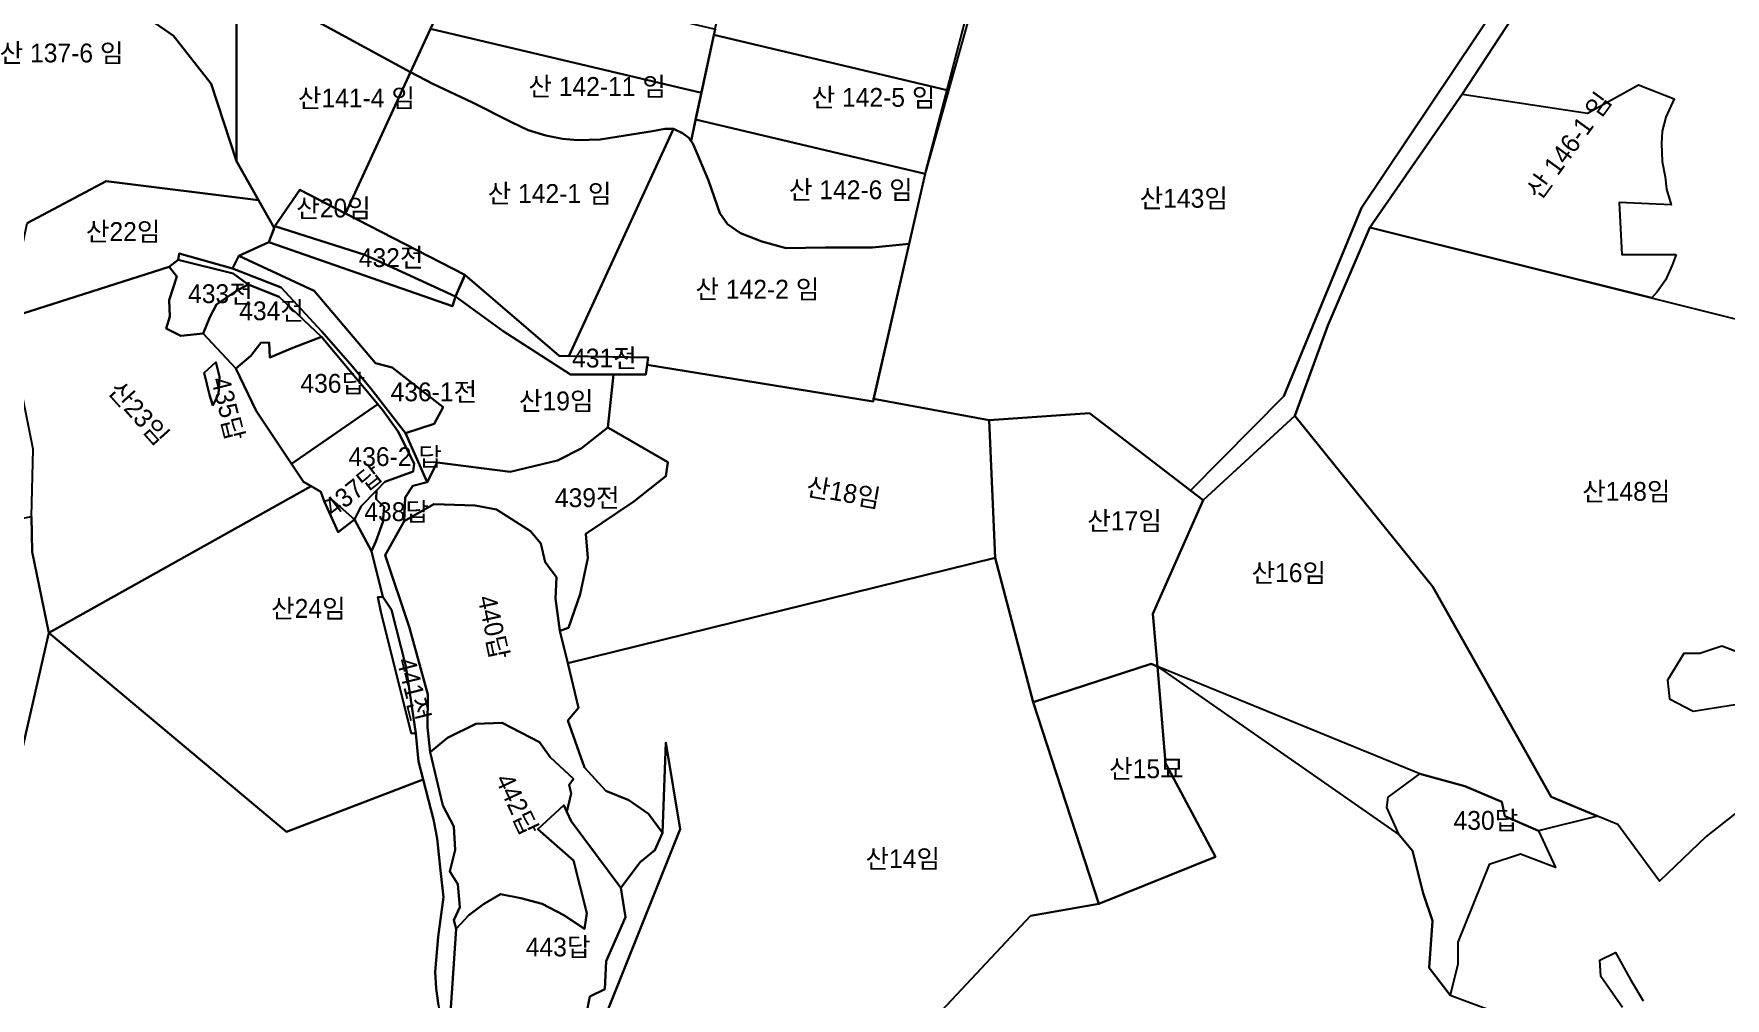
# Model space of a CAD drawing. Header units: metres. Extents: x 425810 to 429904, y 275710 to 280356.
# Drawn here: x 429086.6 to 429535.9, y 278235.9 to 278492 of the extents above; entities that cross this region are included whole.
import ezdxf

# ---------------------------------------------------------------- set-up
doc = ezdxf.new("R2010")
doc.units = ezdxf.units.M
doc.layers.add('00_지번', color=6, linetype='Continuous')
doc.layers.add('00_지적', color=6, linetype='Continuous')
doc.styles.get("Standard").update_dxf_attribs({"font": ''})
doc.styles.get('Standard').set_extended_font_data('Gulim')

msp = doc.modelspace()

# ---------------------------------------------------------------- linework, layer by layer
at = {"layer": '00_지적', "linetype": 'Continuous', "flags": 128}
for points in [[(429543.25, 278614.5), (429532.79, 278594.52), (429527.31, 278584.46), (429509.02, 278541.82), (429466.01, 278475.96), (429441.46, 278440.61), (429430.33, 278414.55), (429421.5, 278390.51), (429397.18, 278368.18), (429393.86, 278370.73), (429418.63, 278395.77), (429439.23, 278445.78), (429482.05, 278509.7), (429502.59, 278538.73), (429516.84, 278573.34), (429533.67, 278606.94), (429537.3, 278630.69)], [(429074.91, 278515.51), (429092.23, 278515.03), (429096.09, 278515.11), (429096.25, 278515.12), (429103.01, 278505.88), (429123.63, 278491.54), (429133.69, 278478.73), (429140.43, 278458.16), (429146.25, 278447.85), (429105.73, 278452.88), (429084.78, 278441.7)], [(429569.23, 278309.1), (429530.84, 278278.82), (429518.41, 278266.95), (429507.33, 278281.99), (429501.96, 278284.22), (429489.63, 278289.34), (429458.22, 278345.16), (429421.5, 278390.51), (429430.33, 278414.55), (429441.46, 278440.61), (429561.14, 278410.65)], [(429194.05, 278233.95), (429193.43, 278238.43), (429193.16, 278242.9), (429193.93, 278252.16), (429195.41, 278262.7), (429194.61, 278269.74), (429193.72, 278278.24), (429192.75, 278283.29), (429189.96, 278293.95), (429188.7, 278298.77), (429188.04, 278306.14), (429185.36, 278324.1), (429181.6, 278338.98), (429179.31, 278342.48), (429176.24, 278354.57), (429177.4, 278357.15), (429179.27, 278362.28), (429179.64, 278366.34), (429177.54, 278368.44), (429177.61, 278370.76), (429179.81, 278373.05), (429187.3, 278375.75), (429187.63, 278377.86), (429183.24, 278386.49), (429179.14, 278392.16), (429162.97, 278411.5), (429151.76, 278422.16), (429143.52, 278425.43), (429139.5, 278428.39), (429124.93, 278432.02), (429125.14, 278433.69), (429139.31, 278429.65), (429152.27, 278424.67), (429162.94, 278413.01), (429170.63, 278404.41), (429176.11, 278397.79), (429185.28, 278385.95), (429191.01, 278372.91), (429187.23, 278371.97), (429185.16, 278368.85), (429184.97, 278362.58), (429179.89, 278353.54), (429186.39, 278334.25), (429191.2, 278316.57), (429191.1, 278307.84), (429191.82, 278301.19), (429195.25, 278287.02), (429198.14, 278281.5), (429198.47, 278275.29), (429197.06, 278269.5), (429199.18, 278266.17), (429199.68, 278260.05), (429198.13, 278256.62), (429198.72, 278254.29), (429197.37, 278233.31)], [(429233.85, 278219.7), (429258.23, 278280.77), (429254.48, 278303.74), (429253.59, 278279.8), (429249.87, 278284.82), (429244.58, 278288.5), (429238.55, 278290.98), (429232.88, 278297.11), (429228.44, 278309.58), (429231.28, 278312.96), (429228.4, 278324.83), (429341.93, 278352.84), (429341.93, 278352.84), (429352, 278314.51), (429369.44, 278260.95), (429351.36, 278257.75), (429313.37, 278217.21)], [(429077.68, 278276.65), (429090.52, 278332.87), (429153.65, 278280.05), (429189.96, 278293.95), (429189.96, 278293.95), (429192.75, 278283.29), (429193.72, 278278.24), (429194.61, 278269.74), (429195.41, 278262.7), (429193.93, 278252.16), (429193.16, 278242.9), (429193.43, 278238.43), (429194.05, 278233.95), (429199.92, 278196.64), (429200.45, 278191.04), (429200.47, 278181.11), (429199.65, 278159.69), (429187.89, 278150.51), (429165.3, 278161.6), (429107.03, 278190.87), (429088.9, 278197.53), (429083.33, 278211.17)], [(429540.41, 278327.35), (429534.99, 278329.36), (429529.09, 278327.38), (429524.88, 278327.44), (429520.53, 278320.3), (429521.07, 278315.4), (429527.31, 278312.08), (429538.53, 278313.86)], [(429313.37, 278217.21), (429351.36, 278257.75), (429369.44, 278260.95), (429369.44, 278260.95), (429400.44, 278273.45), (429387.17, 278298.26), (429385.02, 278323.93), (429449.26, 278279.24), (429452.78, 278275.02), (429455.62, 278263.77), (429458.14, 278256.43), (429457.18, 278243.93), (429462.77, 278236.66), (429475.16, 278232.06)], [(429197.37, 278233.31), (429198.72, 278254.29), (429202.12, 278257.9), (429206, 278260.8), (429210.54, 278263.48), (429215.89, 278262.39), (429221.63, 278260.93), (429227.39, 278257.95), (429232.86, 278254.27), (429233.47, 278258.47), (429229.92, 278272.47), (429220.46, 278280.73), (429227.36, 278287.13), (429228.17, 278285.39), (429229.33, 278282.91), (429242.52, 278265.16), (429242.52, 278265.16), (429243.74, 278257.37), (429238.61, 278245.73), (429238.24, 278238.27), (429234.29, 278236.29), (429232.29, 278226.42)], [(429508.61, 278233.38), (429502.83, 278241.64), (429502.56, 278245.99), (429506.68, 278248.03), (429510.76, 278240.62), (429514.09, 278235.14)]]:
    msp.add_lwpolyline(points, dxfattribs=at)
for points in [[(429095.33, 278516.37), (429097.3, 278543.98), (429104.34, 278555.26), (429140.34, 278548.98), (429140.38, 278507.02), (429140.43, 278458.16), (429133.69, 278478.73), (429123.63, 278491.54), (429103.01, 278505.88), (429095.33, 278516.37)], [(429423.35, 278553.34), (429482.05, 278509.7), (429439.23, 278445.78), (429418.63, 278395.77), (429393.86, 278370.73), (429383.92, 278378.34), (429380.06, 278381.29), (429367.03, 278391.27), (429340.31, 278389.42), (429309.64, 278395.05), (429323.54, 278455.54), (429341.01, 278522.54), (429346.8, 278522.3), (429352.14, 278522.09), (429359.57, 278531.64), (429371, 278530.78), (429380.98, 278533.27), (429385.23, 278534.14), (429402.28, 278542.08), (429416.8, 278549.6), (429423.35, 278553.34)], [(429161.23, 278495.65), (429174.18, 278530.54), (429202.03, 278515.37), (429208.2, 278528.79), (429199.3, 278509.43), (429191.92, 278493.39), (429186.59, 278481.81), (429161.23, 278495.65)], [(429336.17, 278500.61), (429329.55, 278476.98), (429267.21, 278491.76), (429272.38, 278515.73), (429336.17, 278500.61)], [(429140.43, 278458.16), (429140.38, 278507.02), (429161.23, 278495.65), (429186.59, 278481.81), (429169.35, 278444.34), (429157.2, 278450.59), (429150.59, 278440.96), (429150.32, 278440.23), (429150.41, 278440.47), (429146.25, 278447.85), (429140.43, 278458.16)], [(429191.92, 278493.39), (429199.3, 278509.43), (429267.54, 278493.27), (429263.88, 278476.32), (429191.92, 278493.39)], [(429191.92, 278493.39), (429263.88, 278476.32), (429261.13, 278463.57), (429260.58, 278464.36), (429258.9, 278465.64), (429256.46, 278466.76), (429254.18, 278466.78), (429250.88, 278466.16), (429243.6, 278465.05), (429236.96, 278463.95), (429231.04, 278463.76), (429227.03, 278464.16), (429222.53, 278465.03), (429217.87, 278466.45), (429213.48, 278468.57), (429203.07, 278473.81), (429192.55, 278478.77), (429186.59, 278481.81), (429191.92, 278493.39)], [(429329.55, 278476.98), (429323.54, 278455.54), (429323.37, 278454.82), (429262.36, 278469.28), (429267.21, 278491.76), (429329.55, 278476.98)], [(429169.35, 278444.34), (429186.59, 278481.81), (429192.55, 278478.77), (429203.07, 278473.81), (429213.48, 278468.57), (429217.87, 278466.45), (429222.53, 278465.03), (429227.03, 278464.16), (429231.04, 278463.76), (429236.96, 278463.95), (429243.6, 278465.05), (429250.88, 278466.16), (429254.18, 278466.78), (429256.46, 278466.76), (429228.65, 278406.44), (429226.08, 278406.48), (429201.09, 278428.03), (429169.35, 278444.34)], [(429522.8, 278433.41), (429521.73, 278430.6), (429519.97, 278426.62), (429517.78, 278423.48), (429516.36, 278421.86), (429441.46, 278440.61), (429466.01, 278475.96), (429499.31, 278470.92), (429512.84, 278478.44), (429522.32, 278474.77), (429520.06, 278469.88), (429519.14, 278466.18), (429518.91, 278462.89), (429519.11, 278458.11), (429519.88, 278454.05), (429520.26, 278450.8), (429521.48, 278446.6), (429507.7, 278447.26), (429508.39, 278433.41), (429522.8, 278433.41)], [(429256.46, 278466.76), (429258.9, 278465.64), (429260.58, 278464.36), (429261.72, 278462.73), (429265.74, 278453.06), (429268.8, 278444.37), (429270.87, 278441.46), (429274.27, 278439.12), (429279.94, 278436.83), (429286.41, 278435.08), (429296.73, 278435.3), (429309.33, 278435.29), (429319.1, 278436.24), (429309.49, 278394.39), (429249.46, 278404.06), (429249.72, 278406.06), (429228.65, 278406.44), (429256.46, 278466.76)], [(429323.37, 278454.82), (429319.1, 278436.24), (429309.33, 278435.29), (429296.73, 278435.3), (429286.41, 278435.08), (429279.94, 278436.83), (429274.27, 278439.12), (429270.87, 278441.46), (429268.8, 278444.37), (429265.74, 278453.06), (429261.72, 278462.73), (429261.13, 278463.57), (429262.36, 278469.28), (429323.37, 278454.82)], [(429149.01, 278436.66), (429141.05, 278433.05), (429139.31, 278429.65), (429125.14, 278433.69), (429124.93, 278432.02), (429122.54, 278430.1), (429081.15, 278416.98), (429079.46, 278416.45), (429084.78, 278441.7), (429105.73, 278452.88), (429146.25, 278447.85), (429150.41, 278440.47), (429150.2, 278439.89), (429149.54, 278438.1), (429149.01, 278436.66)], [(429150.59, 278440.96), (429157.2, 278450.59), (429169.35, 278444.34), (429201.09, 278428.03), (429200.67, 278427.05), (429198.61, 278422.23), (429174.52, 278433.32), (429150.59, 278440.96)], [(429150.59, 278440.96), (429174.52, 278433.32), (429198.61, 278422.23), (429197.74, 278419.7), (429149.01, 278436.66), (429150.59, 278440.96)], [(429141.05, 278433.05), (429149.01, 278436.66), (429197.74, 278419.7), (429198.61, 278422.23), (429211.23, 278413.06), (429229.14, 278401.49), (429240.52, 278401.51), (429239.05, 278387.42), (429231.97, 278381.91), (429225.69, 278378.68), (429213.09, 278375.69), (429193.67, 278378.14), (429191.01, 278372.91), (429185.28, 278385.95), (429192.87, 278388.42), (429195.3, 278392.85), (429181.74, 278403.41), (429177.28, 278404.52), (429161.03, 278423.75), (429141.05, 278433.05)], [(429122.54, 278430.1), (429124.56, 278427.56), (429122.47, 278421.25), (429122.66, 278416.94), (429121.73, 278413.71), (429125.63, 278411.82), (429131.54, 278412.39), (429140.23, 278403.12), (429145.59, 278391.86), (429158.18, 278373.06), (429160.2, 278371.89), (429090.52, 278332.87), (429086.1, 278354.41), (429085.94, 278363.83), (429086.34, 278381.66), (429082.4, 278401.59), (429079.46, 278416.45), (429122.54, 278430.1)], [(429122.54, 278430.1), (429124.93, 278432.02), (429139.5, 278428.39), (429143.52, 278425.43), (429140.18, 278423.66), (429135.08, 278420.12), (429133.3, 278416.77), (429131.54, 278412.39), (429125.63, 278411.82), (429121.73, 278413.71), (429122.66, 278416.94), (429122.47, 278421.25), (429124.56, 278427.56), (429122.54, 278430.1)], [(429139.31, 278429.65), (429141.05, 278433.05), (429161.03, 278423.75), (429177.28, 278404.52), (429181.74, 278403.41), (429195.3, 278392.85), (429192.87, 278388.42), (429185.28, 278385.95), (429176.11, 278397.79), (429170.63, 278404.41), (429162.94, 278413.01), (429152.27, 278424.67), (429139.31, 278429.65)], [(429131.54, 278412.39), (429133.3, 278416.77), (429135.08, 278420.12), (429140.18, 278423.66), (429143.52, 278425.43), (429151.76, 278422.16), (429162.97, 278411.5), (429155.4, 278408.65), (429149.27, 278406.04), (429149.06, 278410.03), (429146.84, 278409.97), (429144.21, 278406.52), (429140.23, 278403.12), (429131.54, 278412.39)], [(429198.61, 278422.23), (429201.09, 278428.03), (429226.08, 278406.48), (429249.72, 278406.06), (429249.14, 278401.52), (429240.52, 278401.51), (429229.14, 278401.49), (429211.23, 278413.06), (429198.61, 278422.23)], [(429140.23, 278403.12), (429144.21, 278406.52), (429146.84, 278409.97), (429149.06, 278410.03), (429149.27, 278406.04), (429155.4, 278408.65), (429162.97, 278411.5), (429177.92, 278393.62), (429154.97, 278377.84), (429145.59, 278391.86), (429140.23, 278403.12)], [(429134.12, 278393.27), (429135.61, 278396.29), (429135.89, 278401.04), (429134.87, 278404.8), (429131.82, 278401.96), (429133.25, 278396.12), (429134.12, 278393.27)], [(429134.12, 278393.27), (429133.25, 278396.12), (429131.82, 278401.96), (429134.87, 278404.8), (429135.89, 278401.04), (429135.61, 278396.29), (429134.12, 278393.27)], [(429226.31, 278333.43), (429228.56, 278334.24), (429231.73, 278343.22), (429233.71, 278352.75), (429233.17, 278359.25), (429245.97, 278367.84), (429254.41, 278374.51), (429255, 278378.28), (429239.05, 278387.42), (429240.52, 278401.51), (429249.14, 278401.52), (429249.46, 278404.06), (429309.49, 278394.39), (429309.64, 278395.05), (429340.31, 278389.42), (429341.93, 278352.84), (429228.4, 278324.83), (429226.31, 278333.43)], [(429154.97, 278377.84), (429177.92, 278393.62), (429179.14, 278392.16), (429183.24, 278386.49), (429187.63, 278377.86), (429187.3, 278375.75), (429179.81, 278373.05), (429177.61, 278370.76), (429173.48, 278366.55), (429171.72, 278362.98), (429165.71, 278368.32), (429163.72, 278367.85), (429162.77, 278370.4), (429160.2, 278371.89), (429158.18, 278373.06), (429154.97, 278377.84)], [(429340.31, 278389.42), (429367.03, 278391.27), (429380.06, 278381.29), (429383.92, 278378.34), (429393.86, 278370.73), (429397.18, 278368.18), (429383.85, 278337.99), (429385.02, 278323.93), (429383.34, 278324.65), (429352, 278314.51), (429341.93, 278352.84), (429340.31, 278389.42)], [(429385.02, 278323.93), (429383.85, 278337.99), (429397.18, 278368.18), (429421.5, 278390.51), (429458.22, 278345.16), (429489.63, 278289.34), (429501.96, 278284.22), (429486.23, 278280.29), (429477.32, 278284.19), (429476.49, 278288.05), (429466.67, 278292.15), (429454.74, 278295.48), (429385.02, 278323.93)], [(429239.05, 278387.42), (429255, 278378.28), (429254.41, 278374.51), (429245.97, 278367.84), (429233.17, 278359.25), (429233.71, 278352.75), (429231.73, 278343.22), (429228.56, 278334.24), (429226.31, 278333.43), (429225.1, 278342.01), (429225.42, 278347.69), (429222.4, 278351.71), (429221.25, 278356.66), (429218.48, 278359.96), (429209.42, 278365.66), (429203.78, 278366.73), (429192.84, 278367.05), (429184.97, 278362.58), (429185.16, 278368.85), (429187.23, 278371.97), (429191.01, 278372.91), (429193.67, 278378.14), (429213.09, 278375.69), (429225.69, 278378.68), (429231.97, 278381.91), (429239.05, 278387.42)], [(429160.2, 278371.89), (429162.77, 278370.4), (429163.72, 278367.85), (429167.44, 278359.66), (429171.72, 278362.98), (429176.24, 278354.57), (429179.31, 278342.48), (429177.92, 278342.36), (429178.73, 278338.49), (429186.77, 278306.23), (429188.04, 278306.14), (429188.7, 278298.77), (429189.96, 278293.95), (429153.65, 278280.05), (429090.52, 278332.87), (429160.2, 278371.89)], [(429177.61, 278370.76), (429177.54, 278368.44), (429179.64, 278366.34), (429179.27, 278362.28), (429177.4, 278357.15), (429176.24, 278354.57), (429171.72, 278362.98), (429173.48, 278366.55), (429177.61, 278370.76)], [(429171.72, 278362.98), (429167.44, 278359.66), (429163.72, 278367.85), (429165.71, 278368.32), (429171.72, 278362.98)], [(429184.97, 278362.58), (429192.84, 278367.05), (429203.78, 278366.73), (429209.42, 278365.66), (429218.48, 278359.96), (429221.25, 278356.66), (429222.4, 278351.71), (429225.42, 278347.69), (429225.1, 278342.01), (429226.31, 278333.43), (429228.4, 278324.83), (429231.28, 278312.96), (429228.44, 278309.58), (429232.88, 278297.11), (429238.55, 278290.98), (429244.58, 278288.5), (429249.87, 278284.82), (429253.59, 278279.8), (429251.48, 278275.2), (429247.59, 278271.96), (429242.52, 278265.16), (429229.33, 278282.91), (429228.17, 278285.39), (429229.28, 278290.23), (429228.74, 278292.5), (429229.88, 278294.14), (429223.75, 278299.84), (429220.88, 278303.85), (429210.94, 278309.03), (429203.94, 278308.76), (429196.44, 278305.05), (429191.82, 278301.19), (429191.1, 278307.84), (429191.2, 278316.57), (429186.39, 278334.25), (429179.89, 278353.54), (429184.97, 278362.58)], [(429085.94, 278363.83), (429086.1, 278354.41), (429090.52, 278332.87), (429077.68, 278276.65), (429025.63, 278289.73), (429042.17, 278354.99), (429085.94, 278363.83)], [(429179.31, 278342.48), (429181.6, 278338.98), (429185.36, 278324.1), (429188.04, 278306.14), (429186.77, 278306.23), (429178.73, 278338.49), (429177.92, 278342.36), (429179.31, 278342.48)], [(429385.02, 278323.93), (429387.17, 278298.26), (429400.44, 278273.45), (429369.44, 278260.95), (429352, 278314.51), (429383.34, 278324.65), (429385.02, 278323.93)], [(429228.17, 278285.39), (429227.36, 278287.13), (429220.46, 278280.73), (429229.92, 278272.47), (429233.47, 278258.47), (429232.86, 278254.27), (429227.39, 278257.95), (429221.63, 278260.93), (429215.89, 278262.39), (429210.54, 278263.48), (429206, 278260.8), (429202.12, 278257.9), (429198.72, 278254.29), (429198.13, 278256.62), (429199.68, 278260.05), (429199.18, 278266.17), (429197.06, 278269.5), (429198.47, 278275.29), (429198.14, 278281.5), (429195.25, 278287.02), (429191.82, 278301.19), (429196.44, 278305.05), (429203.94, 278308.76), (429210.94, 278309.03), (429220.88, 278303.85), (429223.75, 278299.84), (429229.88, 278294.14), (429228.74, 278292.5), (429229.28, 278290.23), (429228.17, 278285.39)], [(429242.52, 278265.16), (429247.59, 278271.96), (429251.48, 278275.2), (429253.59, 278279.8), (429254.48, 278303.74), (429258.23, 278280.77), (429233.85, 278219.7), (429241.41, 278183.91), (429245.32, 278160.39), (429242.96, 278158.23), (429240.12, 278162.85), (429239.73, 278168.2), (429233.19, 278181.8), (429228.89, 278205.03), (429228.32, 278218.06), (429230.55, 278226.82), (429232.29, 278226.42), (429234.29, 278236.29), (429238.24, 278238.27), (429238.61, 278245.73), (429243.74, 278257.37), (429242.52, 278265.16)], [(429486.23, 278280.29), (429486.28, 278280.27), (429490.77, 278270.59), (429481.49, 278274.16), (429473.2, 278271.4), (429464.81, 278250.77), (429464.83, 278244.86), (429462.77, 278236.66), (429457.18, 278243.93), (429458.14, 278256.43), (429455.62, 278263.77), (429452.78, 278275.02), (429449.26, 278279.24), (429445.99, 278286.48), (429446.36, 278289.26), (429454.74, 278295.48), (429466.67, 278292.15), (429476.49, 278288.05), (429477.32, 278284.19), (429486.23, 278280.29)]]:
    msp.add_lwpolyline(points, close=True, dxfattribs=at)

# ---------------------------------------------------------------- texts
at = {"layer": '00_지번'}
for s, p in [('산 137-6 임', (429077.46, 278484.44)), ('산 142-11 임', (429217.92, 278475.54)), ('산141-4 임', (429156.71, 278472.47)), ('산 142-5 임', (429293.15, 278472.64)), ('산 142-1 임', (429207.1, 278447.11)), ('산 142-6 임', (429287.13, 278448.1)), ('산20임', (429156.25, 278443.24)), ('산143임', (429380.3, 278445.84)), ('산22임', (429100.37, 278437.01)), ('432전', (429172.89, 278430.08)), ('433전', (429127.54, 278420.5)), ('산 142-2 임', (429262.31, 278421.7)), ('434전', (429141.12, 278415.95)), ('431전', (429229.54, 278403.4)), ('436답', (429157.37, 278396.69)), ('436-1전', (429181.33, 278394.42)), ('산19임', (429215.42, 278392.01)), ('436-2 답', (429170.15, 278377.21)), ('439전', (429224.98, 278366.3)), ('산148임', (429497.86, 278367.99)), ('438답', (429174.35, 278362.59)), ('산17임', (429366.38, 278360.16)), ('산16임', (429410.02, 278346.37)), ('산24임', (429149.57, 278336.89)), ('산15묘', (429372.19, 278294.3)), ('430답', (429463.7, 278280.59)), ('산14임', (429307.47, 278270.41)), ('443답', (429217.24, 278246.96))]:
    msp.add_text(s, height=5, dxfattribs=at).set_placement(p)
for s, rotation, p in [('산 146-1 임', 54, (429486.61, 278447.55)), ('산23임', 312, (429105.98, 278397.02)), ('435답', 284, (429133.62, 278400.18)), ('437답', 38, (429166.17, 278363.54)), ('산18임', 350, (429291.45, 278369.49)), ('440답', 282, (429204.42, 278342.28)), ('441전', 284, (429182.92, 278325.6)), ('442답', 295, (429209.02, 278294.03))]:
    msp.add_text(s, height=5, rotation=rotation, dxfattribs=at).set_placement(p)

doc.saveas('drawing.dxf')
